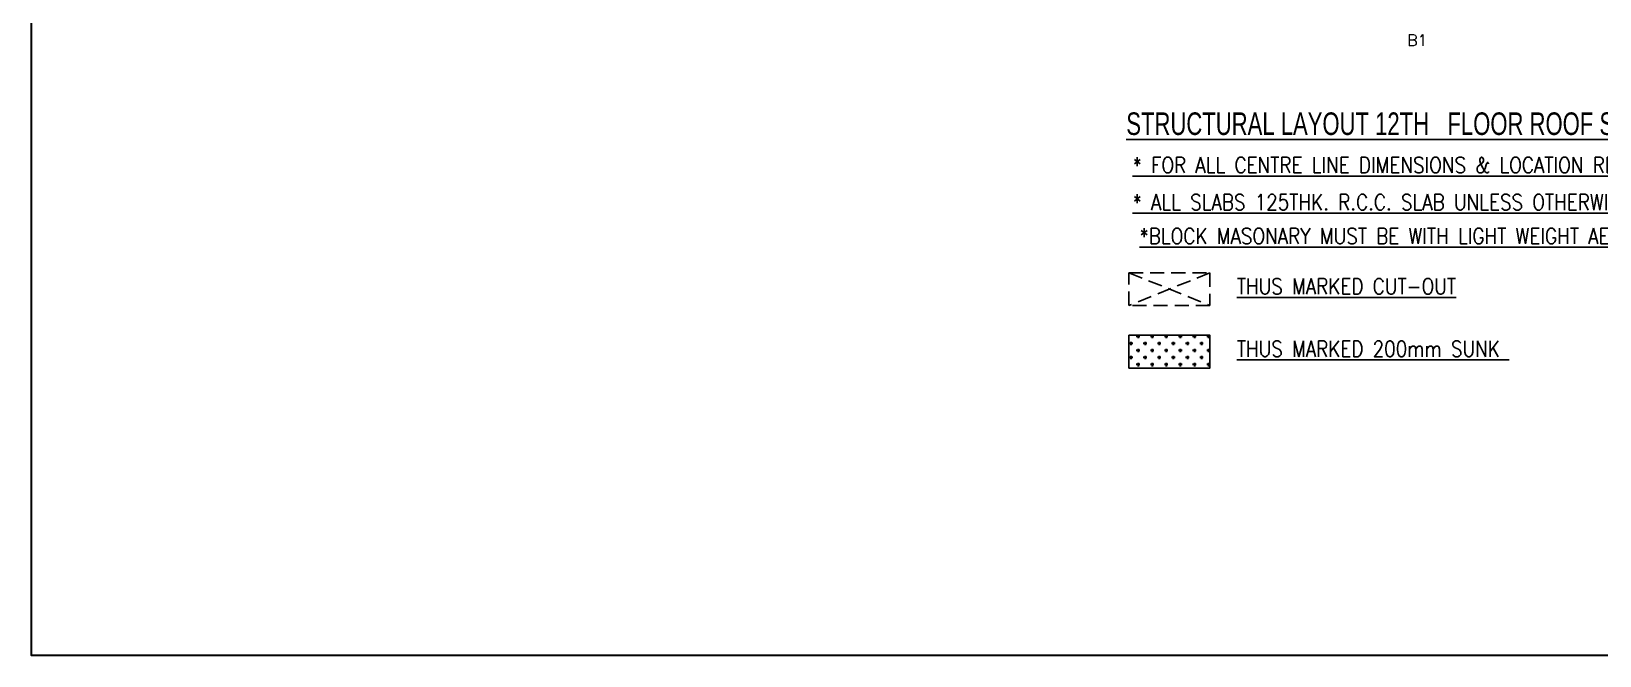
# Model space of a CAD drawing. Header units: millimetres. Extents: x 1078357 to 2594950, y -5122486 to -4636555.
# Drawn here: x 2039556 to 2067360, y -4687025 to -4675947 of the extents above; entities that cross this region are included whole.
import ezdxf

# ---------------------------------------------------------------- set-up
doc = ezdxf.new("R2010")
doc.units = ezdxf.units.MM
doc.linetypes.add('HIDDEN', pattern=[0.375, 0.25, -0.125])
doc.layers.add('Boundary', color=40, linetype='Continuous', lineweight=30)
doc.layers.add('HATCH', color=8, linetype='Continuous', lineweight=30)
for name, color, linetype in [('S TEXT', 7, 'Continuous'), ('S-BEAM NO.', 6, 'Continuous'), ('S-CUTOUT', 8, 'HIDDEN'), ('S-LEGEND', 7, 'Continuous')]:
    doc.layers.add(name, color=color, linetype=linetype)
doc.styles.add('ROMANS', font='romans.shx', dxfattribs={"width": 0.85})
doc.styles.add('SANSSERIF', font='sas_____.pfb')

msp = doc.modelspace()

# ---------------------------------------------------------------- hatches: boundary and pattern name
at = {"layer": 'HATCH', "ltscale": 1000}
h = msp.add_hatch(dxfattribs=at)
h.set_pattern_fill('CROSS', color=8, scale=500, angle=180)
h.set_pattern_definition([(180, (3537831.92, -4084235.52), (-125, -125), [62.5, -187.5]), (270, (3537800.67, -4084204.27), (125, -125), [62.5, -187.5])])
h.paths.add_polyline_path([(2059016.1, -4681340.4), (2060451.7, -4681340.4), (2060451.7, -4681921.8), (2059016.1, -4681921.8)])

# ---------------------------------------------------------------- linework, layer by layer
at = {"layer": 'Boundary', "ltscale": 700, "elevation": 0}
msp.add_lwpolyline([(2039556.1, -4636994.1), (2144124.7, -4636994.1), (2144124.7, -4687024.5), (2039556.1, -4687024.5)], close=True, dxfattribs=at)
at = {"layer": 'S-CUTOUT', "ltscale": 1000}
for p, q in [((2059016.1, -4680230.9, 0.2), (2060451.7, -4680812.2, 0.2)), ((2060451.7, -4680230.9, 0.2), (2059016.1, -4680812.2, 0.2))]:
    msp.add_line(p, q, dxfattribs=at)
at = {"layer": 'S-CUTOUT', "ltscale": 1000, "elevation": 0.2}
msp.add_lwpolyline([(2059016.1, -4680230.9), (2060451.7, -4680230.9), (2060451.7, -4680812.2), (2059016.1, -4680812.2)], close=True, dxfattribs=at)
at = {"layer": 'S-LEGEND', "color": 1, "linetype": 'Continuous', "elevation": 0.2}
msp.add_lwpolyline([(2059016.1, -4681340.4), (2060451.7, -4681340.4), (2060451.7, -4681921.8), (2059016.1, -4681921.8)], close=True, dxfattribs=at)

# ---------------------------------------------------------------- texts
at = {"layer": 'S TEXT', "color": 1, "extrusion": (-1.33677e-08, 3.74197e-09, 1), "style": 'SANSSERIF', "width": 0.7}
msp.add_text('%%USTRUCTURAL LAYOUT 12TH   FLOOR ROOF SLAB LVL. (REFUGE FLOOR) (TOWER 1)', height=400, dxfattribs=at).set_placement((2058968.2, -4677785.6, 0.2))
at = {"layer": 'S-BEAM NO.', "linetype": 'HIDDEN', "ltscale": 500, "style": 'ROMANS'}
msp.add_text('B1', height=200, rotation=0.00094, dxfattribs=at).set_placement((2063950.9, -4676204.4, -2.7))
at = {"layer": 'S-LEGEND', "color": 0, "linetype": 'Continuous', "style": 'ROMANS', "width": 0.85}
for s, p in [('%%U* FOR ALL CENTRE LINE DIMENSIONS & LOCATION REFER ARCH. DRG.', (2059080.3, -4678459.7, 0.2)), ('%%U* ALL SLABS 125THK. R.C.C. SLAB UNLESS OTHERWISE SPECIFIED.', (2059080.3, -4679118.1, 0.2)), ('%%UTHUS MARKED CUT-OUT', (2060926.7, -4680611, 0.2)), ('%%UTHUS MARKED 200mm SUNK ', (2060926.7, -4681720.6, 0.2))]:
    msp.add_text(s, height=280.28, dxfattribs=at).set_placement(p)
at = {"layer": 'S-LEGEND', "color": 0, "linetype": 'Continuous', "insert": (2059203.6, -4679812.9, 0.2), "char_height": 280.2804, "width": 26415.119, "attachment_point": 7, "style": 'ROMANS'}
msp.add_mtext('{\\L*BLOCK MASONARY MUST BE WITH LIGHT WEIGHT AERATED CONC. BLOCK DENSITY NOT MORE THAN 8.0KN/M\\fArial|b0|i0|c0|p34;\\l³}', dxfattribs=at)

doc.saveas('drawing.dxf')
